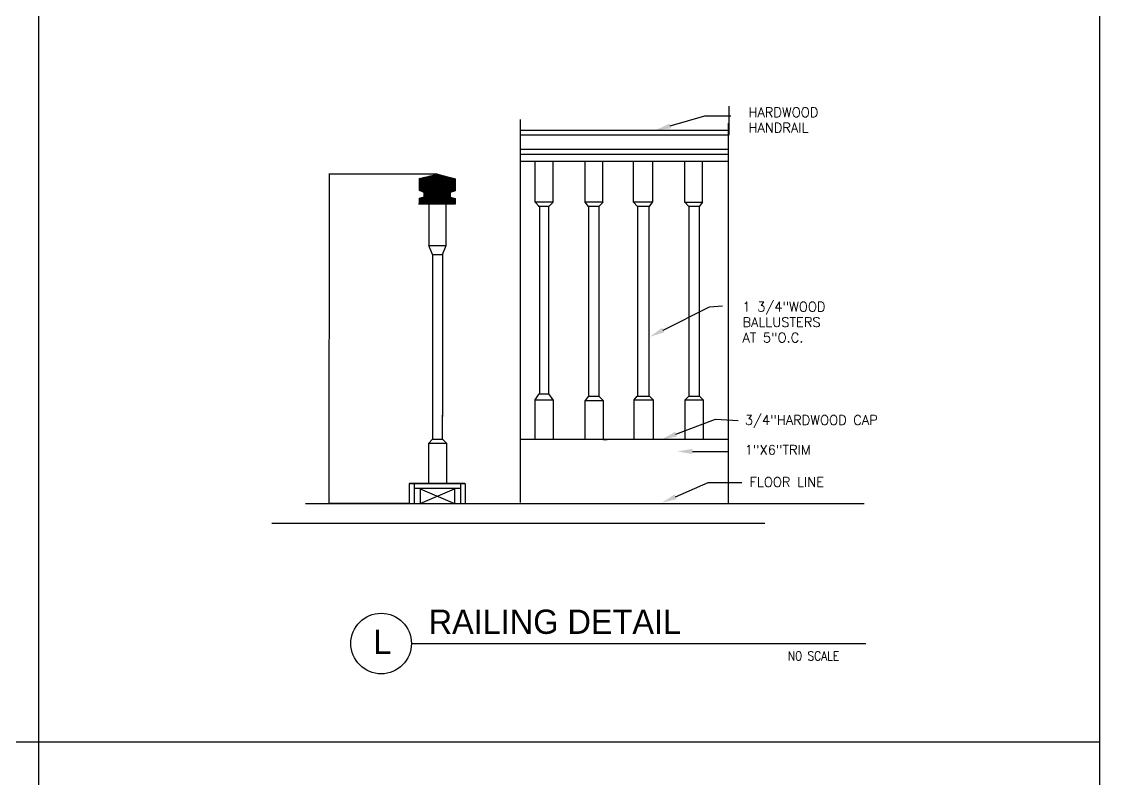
# Model space of a CAD drawing. Header units: inches. Extents: x 26998 to 46838, y -509 to 4343.
# Drawn here: x 38936.4 to 39336.3, y 3446.3 to 3727.6 of the extents above; entities that cross this region are included whole.
import ezdxf

# ---------------------------------------------------------------- set-up
doc = ezdxf.new("R2010")
doc.units = ezdxf.units.IN
doc.header["$LTSCALE"] = 0.5
doc.header["$MEASUREMENT"] = 0
doc.layers.get('Defpoints').update_dxf_attribs({"color": 140})
for name, color, linetype in [('ALL', 1, 'Continuous'), ('N', 3, 'Continuous'), ('SEC', 7, 'Continuous'), ('TITLE', 7, 'Continuous'), ('Title Block', 7, 'Continuous')]:
    doc.layers.add(name, color=color, linetype=linetype)
doc.layers.add('M-TEXT', color=7, linetype='Continuous', lineweight=30)
doc.styles.add('BOLD', font='')
doc.styles.add('notes', font='simplex.shx', dxfattribs={"height": 4.5})
doc.styles.add('RomanS', font='romans.shx')
doc.styles.get("Standard").update_dxf_attribs({"font": 'romans.shx', "width": 0.75})
doc.styles.get('BOLD').set_extended_font_data('Futura Lt BT')
doc.dimstyles.get("Standard").update_dxf_attribs({"dimtxt": 0.18, "dimasz": 0.18, "dimexe": 0.18, "dimexo": 0.0625, "dimgap": 0.09, "dimtad": 0, "dimtih": 1, "dimtoh": 1, "dimdec": 4, "dimzin": 0, "dimdsep": 46, "dimtxsty": 'Standard', "dimcen": 0.09, "dimadec": 0, "dimazin": 0, "dimtfac": 1, "dimtdec": 4, "dimtofl": 0, "dimtmove": 0, "dimatfit": 3, "dimfxl": 1, "dimtolj": 1, "dimtzin": 0, "dimarcsym": 0})

# ---------------------------------------------------------------- blocks, each defined once
blk = doc.blocks.new('*D992')
at = {"layer": 'ALL', "color": 0, "lineweight": -2, "transparency": 16777216}
for p, q in [((39090.73, 3670.96), (39050.38, 3670.96)), ((39050.56, 3670.78), (39050.56, 3610.05)), ((39050.56, 3548.92), (39050.56, 3609.65)), ((39080.22, 3548.74), (39050.38, 3548.74))]:
    blk.add_line(p, q, dxfattribs=at)
at = {"layer": 'ALL', "color": 0, "transparency": 16777216}
for points in [[(39050.53, 3670.78), (39050.59, 3670.78), (39050.56, 3670.96)], [(39050.53, 3548.92), (39050.59, 3548.92), (39050.56, 3548.74)]]:
    blk.add_solid(points, dxfattribs=at)
at = {"layer": 'Defpoints', "color": 0, "transparency": 16777216}
for p in [(39050.56, 3670.96), (39090.79, 3670.96), (39080.29, 3548.74)]:
    blk.add_point(p, dxfattribs=at)
at = {"layer": 'ALL', "color": 0, "transparency": 16777216, "insert": (39050.56, 3609.85), "char_height": 0.18, "attachment_point": 5}
blk.add_mtext("\\A1;3'", dxfattribs=at)
blk = doc.blocks.new('*X810')
at = {"color": 0}
for p, q in [((1.1213, 3.7517), (1.3478, 3.9782)), ((1.1227, 3.8663), (1.2482, 3.9918)), ((1.1227, 3.8733), (1.239, 3.9896)), ((1.1227, 3.8804), (1.2298, 3.9875)), ((1.1227, 3.8875), (1.2206, 3.9854)), ((1.1227, 3.8945), (1.2114, 3.9832)), ((1.1227, 3.7673), (1.3365, 3.9811)), ((1.1227, 3.9016), (1.2021, 3.9811)), ((1.1227, 3.7602), (1.3421, 3.9796)), ((1.1227, 3.9087), (1.1929, 3.9789)), ((1.1227, 3.9158), (1.1837, 3.9768)), ((1.1227, 3.9228), (1.1745, 3.9746)), ((1.1227, 3.9299), (1.1653, 3.9725)), ((1.1227, 3.937), (1.1561, 3.9703)), ((1.1227, 3.944), (1.1468, 3.9682)), ((1.1227, 3.9511), (1.1376, 3.966)), ((1.1227, 3.9582), (1.1284, 3.9639)), ((1.125, 3.8615), (1.2574, 3.9939)), ((1.1284, 3.7517), (1.3534, 3.9768)), ((1.1304, 3.8598), (1.2666, 3.9961)), ((1.1355, 3.7517), (1.3591, 3.9754)), ((1.1358, 3.8581), (1.2744, 3.9968)), ((1.1412, 3.8564), (1.2801, 3.9954)), ((1.1425, 3.7517), (1.3647, 3.9739)), ((1.1465, 3.8547), (1.2857, 3.9939)), ((1.1496, 3.7517), (1.3703, 3.9725)), ((1.1519, 3.8531), (1.2914, 3.9925)), ((1.1567, 3.7517), (1.376, 3.9711)), ((1.1573, 3.8514), (1.297, 3.9911)), ((1.1616, 3.8486), (1.3026, 3.9896)), ((1.1616, 3.8415), (1.3083, 3.9882)), ((1.1616, 3.8345), (1.3139, 3.9868)), ((1.1616, 3.8274), (1.3196, 3.9854)), ((1.1616, 3.8203), (1.3252, 3.9839)), ((1.1616, 3.8132), (1.3308, 3.9825)), ((1.1637, 3.7517), (1.3816, 3.9696)), ((1.1708, 3.7517), (1.3873, 3.9682)), ((1.1779, 3.7517), (1.3929, 3.9668)), ((1.1849, 3.7517), (1.3985, 3.9653)), ((1.192, 3.7517), (1.4042, 3.9639)), ((1.1991, 3.7517), (1.4098, 3.9625)), ((1.2062, 3.7517), (1.4155, 3.9611)), ((1.2132, 3.7517), (1.4175, 3.956)), ((1.2203, 3.7517), (1.4173, 3.9488)), ((1.2274, 3.7517), (1.4172, 3.9416)), ((1.2344, 3.7517), (1.417, 3.9343)), ((1.2415, 3.7517), (1.4169, 3.9271)), ((1.2486, 3.7517), (1.4167, 3.9199)), ((1.2557, 3.7517), (1.4166, 3.9127)), ((1.2627, 3.7517), (1.4165, 3.9055)), ((1.2698, 3.7517), (1.4163, 3.8982)), ((1.2769, 3.7517), (1.4162, 3.891)), ((1.2839, 3.7517), (1.3746, 3.8424)), ((1.291, 3.7517), (1.3746, 3.8353)), ((1.2981, 3.7517), (1.3746, 3.8282)), ((1.3825, 3.8503), (1.416, 3.8838)), ((1.3926, 3.8534), (1.4159, 3.8766)), ((1.4027, 3.8564), (1.4157, 3.8694)), ((1.4128, 3.8594), (1.4156, 3.8622)), ((1.1227, 3.7743), (1.1585, 3.8101)), ((1.1227, 3.7814), (1.1481, 3.8069)), ((1.1227, 3.7885), (1.1378, 3.8036)), ((1.1227, 3.7955), (1.1275, 3.8003)), ((1.3052, 3.7517), (1.3746, 3.8212)), ((1.3122, 3.7517), (1.3746, 3.8141)), ((1.3193, 3.7517), (1.3761, 3.8086)), ((1.3264, 3.7517), (1.3816, 3.807)), ((1.3334, 3.7517), (1.387, 3.8053)), ((1.3405, 3.7517), (1.3925, 3.8037)), ((1.3476, 3.7517), (1.3979, 3.8021)), ((1.3547, 3.7517), (1.4033, 3.8004)), ((1.3617, 3.7517), (1.4088, 3.7988)), ((1.3688, 3.7517), (1.4142, 3.7972)), ((1.3759, 3.7517), (1.4155, 3.7914)), ((1.3829, 3.7517), (1.4155, 3.7843)), ((1.39, 3.7517), (1.4155, 3.7773)), ((1.3971, 3.7517), (1.4155, 3.7702)), ((1.4042, 3.7517), (1.4155, 3.7631)), ((1.4112, 3.7517), (1.4155, 3.7561))]:
    blk.add_line(p, q, dxfattribs=at)

msp = doc.modelspace()

# ---------------------------------------------------------------- linework, layer by layer
at = {"layer": 'ALL'}
for p, q in [((39199.0051809, 3685.5574797), (39199.0051809, 3696.1844394)), ((39121.4766414, 3691.3137484), (39121.4766414, 3549.1781745)), ((39177.1036121, 3688.8953089), (39189.8907405, 3692.6359378)), ((39189.8907405, 3692.6359378), (39195.5157405, 3692.6359378)), ((39195.5157405, 3692.6359378), (39199.5657405, 3692.6359378)), ((39121.4766414, 3687.3286401), (39198.5621625, 3687.3286401)), ((39198.5621625, 3689.9853781), (39198.5621625, 3548.7353845)), ((39121.4766414, 3685.5574797), (39199.0051809, 3685.5574797)), ((39121.4766414, 3680.2440011), (39198.5621625, 3680.2440011)), ((39121.4766414, 3678.4728408), (39198.5621625, 3678.4728408)), ((39121.4766414, 3675.8161002), (39198.5621625, 3675.8161002)), ((39126.9471793, 3660.60618), (39126.9471793, 3675.8317336)), ((39133.5874113, 3675.8317336), (39133.5874113, 3660.60618)), ((39145.5802865, 3660.5327017), (39145.5802865, 3675.8317336)), ((39152.1409958, 3660.60618), (39152.1409958, 3675.8317336)), ((39163.4684489, 3660.60618), (39163.4684489, 3675.8317336)), ((39170.6945836, 3660.60618), (39170.6945836, 3675.8317336)), ((39182.4802865, 3660.5327017), (39182.4802865, 3675.8317336)), ((39189.0528683, 3660.60618), (39189.0528683, 3675.8317336)), ((39084.0655309, 3669.3956461), (39090.7928442, 3670.961466)), ((39084.0655309, 3664.8823996), (39084.0655309, 3669.3956461)), ((39090.7928442, 3670.961466), (39097.3358468, 3669.3035387)), ((39097.3358468, 3669.3035387), (39097.2436917, 3664.7902926)), ((39085.8164756, 3664.2376499), (39084.0655309, 3664.8823996)), ((39085.8164756, 3664.3297573), (39084.0655309, 3664.8823996)), ((39085.8164756, 3662.5797226), (39085.8164756, 3664.3297573)), ((39085.8164756, 3662.5797226), (39085.8164756, 3664.2376499)), ((39097.2436917, 3664.7902926), (39095.4005925, 3664.2376499)), ((39095.4005925, 3664.2376499), (39095.4005925, 3662.4876156)), ((39097.2436917, 3659.9086177), (39083.6969111, 3659.9086177)), ((39084.0655309, 3662.0270803), (39085.8164756, 3662.5797226)), ((39084.0655309, 3662.0270803), (39085.8164756, 3662.5797226)), ((39084.0655309, 3659.9086177), (39084.0655309, 3662.0270803)), ((39084.0655309, 3659.9086177), (39084.0655309, 3662.0270803)), ((39097.1515372, 3659.9086177), (39084.0655309, 3659.9086177)), ((39087.4752646, 3659.9086177), (39087.4752646, 3644.5267369)), ((39093.9261126, 3644.5267369), (39093.9261126, 3659.9086177)), ((39095.4005925, 3662.4876156), (39097.2436917, 3661.9349734)), ((39097.2436917, 3661.9349734), (39097.2436917, 3659.9086177)), ((39133.5874113, 3660.60618), (39126.9471793, 3660.60618)), ((39128.4930009, 3659.044026), (39126.9600399, 3660.5761924)), ((39132.0699152, 3659.044026), (39133.6028794, 3660.5761924)), ((39152.1409958, 3660.60618), (39145.305464, 3660.60618)), ((39146.7182289, 3659.044026), (39145.5259241, 3660.5761924)), ((39150.6358027, 3659.044026), (39152.1687637, 3660.5761924)), ((39164.9434569, 3659.044026), (39163.4104927, 3660.5761924)), ((39170.6945836, 3660.60618), (39163.4684489, 3660.60618)), ((39169.3720166, 3659.044026), (39170.5643214, 3660.5761924)), ((39184.0203303, 3659.044026), (39182.487366, 3660.5761924)), ((39182.6079361, 3660.60618), (39189.0528683, 3660.60618)), ((39187.9379041, 3659.044026), (39189.1302088, 3660.5761924)), ((39132.1091286, 3658.9900818), (39128.1219467, 3658.9900818)), ((39128.5649651, 3658.9900818), (39128.5649651, 3589.4720602)), ((39132.1091286, 3589.4720602), (39132.1091286, 3658.9900818)), ((39146.7287945, 3658.9900818), (39146.7287945, 3588.58648)), ((39150.7159764, 3658.9900818), (39146.7287945, 3658.9900818)), ((39150.7159764, 3588.58648), (39150.7159764, 3658.9900818)), ((39164.8926239, 3658.9900818), (39164.8926239, 3588.58648)), ((39169.3228274, 3658.9900818), (39164.8926239, 3658.9900818)), ((39169.3228274, 3588.58648), (39169.3228274, 3658.9900818)), ((39183.9424933, 3658.9900818), (39183.9424933, 3588.58648)), ((39187.9296752, 3658.9900818), (39183.9424933, 3658.9900818)), ((39187.9296752, 3588.58648), (39187.9296752, 3658.9900818)), ((39087.4752646, 3644.5267369), (39093.9261126, 3644.5267369)), ((39088.8575894, 3641.1187754), (39087.4752646, 3644.5267369)), ((39092.6359429, 3641.1187754), (39093.9261126, 3644.5267369)), ((39088.8575889, 3641.1187758), (39088.8575889, 3607.591802)), ((39088.8575894, 3641.1187754), (39092.6359429, 3641.1187754)), ((39092.6359429, 3641.1187758), (39092.6359429, 3607.591802)), ((39174.5187545, 3613.1349155), (39191.6649719, 3621.7035678)), ((39191.6649719, 3621.7035678), (39196.5441081, 3622.1468951)), ((39088.8575889, 3607.5918024), (39088.8575889, 3581.0649659)), ((39092.6359429, 3607.591802), (39092.6359429, 3581.0649659)), ((39126.9600399, 3587.2024532), (39128.4930041, 3589.415583)), ((39128.5649651, 3589.4720602), (39132.1091286, 3589.4720602)), ((39133.6028794, 3587.2024532), (39132.0699184, 3589.415583)), ((39146.7182321, 3588.56438), (39145.5259273, 3587.0322137)), ((39146.7287945, 3588.58648), (39150.7159764, 3588.58648)), ((39152.1687669, 3587.0322137), (39150.6358027, 3588.56438)), ((39163.7511553, 3587.2024532), (39164.7731304, 3588.56438)), ((39164.8926239, 3588.58648), (39169.3228274, 3588.58648)), ((39170.7346511, 3587.2024532), (39169.3720198, 3588.56438)), ((39182.657699, 3587.2024532), (39184.0203335, 3588.56438)), ((39183.9424933, 3588.58648), (39187.9296752, 3588.58648)), ((39189.3005386, 3587.2024532), (39187.9379041, 3588.56438)), ((39126.9600399, 3572.5617528), (39126.9600399, 3587.2024532)), ((39126.9600399, 3587.2024532), (39133.6028794, 3587.2024532)), ((39133.6028794, 3587.2024532), (39133.6028794, 3572.5617528)), ((39145.5259273, 3572.5617528), (39145.5259273, 3587.0322137)), ((39145.5259273, 3587.0322137), (39152.1687669, 3587.0322137)), ((39152.1687669, 3587.0322137), (39152.1687669, 3572.5617528)), ((39163.7511553, 3572.5617528), (39163.7511553, 3587.2024532)), ((39163.7511553, 3587.2024532), (39170.7346511, 3587.2024532)), ((39170.7346511, 3587.2024532), (39170.7346511, 3572.5617528)), ((39182.657699, 3572.5617528), (39182.657699, 3587.2024532)), ((39182.657699, 3587.2024532), (39189.3005386, 3587.2024532)), ((39189.3005386, 3587.2024532), (39189.3005386, 3572.5617528)), ((39088.8575889, 3581.0649659), (39088.8575889, 3572.683223)), ((39092.6359429, 3572.683223), (39092.6359429, 3581.5255017)), ((39179.1850291, 3574.4812104), (39193.8827611, 3580.0308009)), ((39193.8827611, 3580.0308009), (39202.3103607, 3579.5874735)), ((39087.4752646, 3571.1174027), (39088.8575889, 3572.683223)), ((39088.8575889, 3572.683223), (39092.6359429, 3572.683223)), ((39094.1104223, 3571.1174027), (39092.6359429, 3572.683223)), ((39121.4766414, 3572.6460418), (39198.5621625, 3572.6460418)), ((39152.1687669, 3572.5617528), (39153.7017311, 3572.5617528)), ((39170.7346511, 3572.5617528), (39170.2236652, 3572.5617528)), ((39087.4752646, 3571.1174027), (39094.1104223, 3571.1174027)), ((39087.4752646, 3556.1039502), (39087.4752646, 3571.1174027)), ((39094.1104223, 3571.1174027), (39094.1104223, 3556.1960572)), ((39185.3139095, 3568.0609633), (39198.7618974, 3568.0609633)), ((39100.9298901, 3556.1960572), (39080.2871769, 3556.1960572)), ((39080.2871769, 3556.1960572), (39080.2871769, 3548.7353845)), ((39094.1104223, 3556.1960572), (39080.7479513, 3556.1960572)), ((39080.7479513, 3556.1960572), (39100.9298901, 3556.1960572)), ((39082.0381215, 3556.1960572), (39082.0381215, 3548.7353845)), ((39099.2711011, 3556.1960572), (39099.2711011, 3548.7353845)), ((39101.0220452, 3556.1960572), (39101.0220452, 3548.7353845)), ((39179.0794997, 3551.2445752), (39191.221414, 3556.5344535)), ((39191.221414, 3556.5344535), (39203.6410342, 3556.5344535)), ((39099.2711011, 3554.261809), (39082.0381215, 3554.261809)), ((39084.3392916, 3548.7178497), (39097.0879511, 3554.2312296)), ((39084.3392916, 3554.2312296), (39097.0879511, 3548.7178497)), ((39084.3419957, 3554.261809), (39084.3419957, 3548.7353845)), ((39097.0593815, 3554.261809), (39097.0593815, 3548.7353845)), ((39041.7330033, 3548.7353845), (39249.0664655, 3548.7353845)), ((39080.2871769, 3548.7353845), (39101.0220452, 3548.7353845)), ((39029.2479756, 3541.4819389), (39212.2153252, 3541.4819389))]:
    msp.add_line(p, q, dxfattribs=at)
for points in [[(39177.3668286, 3687.9955182), (39176.8403956, 3689.7950996), (39171.7048678, 3687.3160099)], [(39174.9378429, 3612.2963029), (39174.0996662, 3613.9735282), (39169.4870786, 3610.6203853)], [(39179.5161914, 3573.6041484), (39178.8538668, 3575.3582724), (39173.922657, 3572.4942365)], [(39185.3139095, 3567.1234633), (39185.3139095, 3568.9984633), (39179.6889095, 3568.0609633)], [(39179.4539474, 3550.3851014), (39178.705052, 3552.104049), (39173.922657, 3548.9978891)]]:
    msp.add_solid(points, dxfattribs=at)
at = {"layer": 'M-TEXT'}
msp.add_line((38252.0540277, 3460.2797451), (39336.3396909, 3460.2797451), dxfattribs=at)
at = {"layer": 'SEC', "color": 7}
msp.add_circle((39069.8416031, 3496.7707054), 11.25, dxfattribs=at)
at = {"layer": 'TITLE'}
msp.add_line((39081.1433794, 3496.8427313), (39249.6966869, 3496.8427313), dxfattribs=at)
at = {"layer": 'Title Block'}
for p, q in [((39336.3396909, 4291.6919129), (39336.3396909, 3165.2426914)), ((38942.7578036, 3737.4171344), (38942.7578036, 3165.2426914))]:
    msp.add_line(p, q, dxfattribs=at)

# ---------------------------------------------------------------- block references
at = {"layer": 'ALL', "xscale": 45, "yscale": 45, "zscale": 45}
msp.add_blockref('*X810', (39033.5449607, 3491.0799796), dxfattribs=at)

# ---------------------------------------------------------------- texts
at = {"layer": 'ALL', "style": 'RomanS'}
for s, height, p in [('HARDWOOD ', 3.54231975, (39206.0935054, 3692.1993279)), ('HANDRAIL', 3.54231975, (39206.0935054, 3686.4641436)), ('1 3/4"WOOD', 3.54231975, (39203.8784043, 3620.0245671)), ('BALLUSTERS', 3.54231975, (39203.8784043, 3614.2893828)), ('AT 5"O.C.', 3.54231975, (39203.8784043, 3608.5541984)), ('3/4"HARDWOOD CAP', 3.542319751, (39204.7644447, 3577.9595224)), ('1"X6"TRIM', 3.54231975, (39204.7644447, 3566.8897736)), ('FLOOR LINE', 3.54231975, (39206.5365258, 3554.9344453))]:
    msp.add_text(s, height=height, dxfattribs=at).set_placement(p)
at = {"layer": 'N', "color": 7, "style": 'notes', "width": 0.85}
msp.add_text('NO SCALE', height=3.375, dxfattribs=at).set_placement((39220.6852118, 3490.4893554))
at = {"layer": 'TITLE', "insert": (39087.4747313, 3504.7953941), "char_height": 9, "width": 293.9625, "attachment_point": 4, "style": 'BOLD'}
msp.add_mtext('RAILING DETAIL', dxfattribs=at)
at = {"layer": 'TITLE', "insert": (39066.8907072, 3501.9013546), "char_height": 9, "attachment_point": 1, "style": 'BOLD'}
msp.add_mtext('L', dxfattribs=at)

# ---------------------------------------------------------------- dimensions: what is measured, and where the dimension line sits
at = {"layer": 'ALL'}
dim = msp.add_linear_dim(base=(39050.5560154, 3670.961466), p1=(39080.2871769, 3548.7353845), p2=(39090.7928442, 3670.961466), angle=90, text="3'", dimstyle='Standard', dxfattribs=at)
dim.commit()
dim.dimension.update_dxf_attribs({"geometry": '*D992', "text_midpoint": (39050.5560154, 3609.8484252)})

doc.saveas('drawing.dxf')
